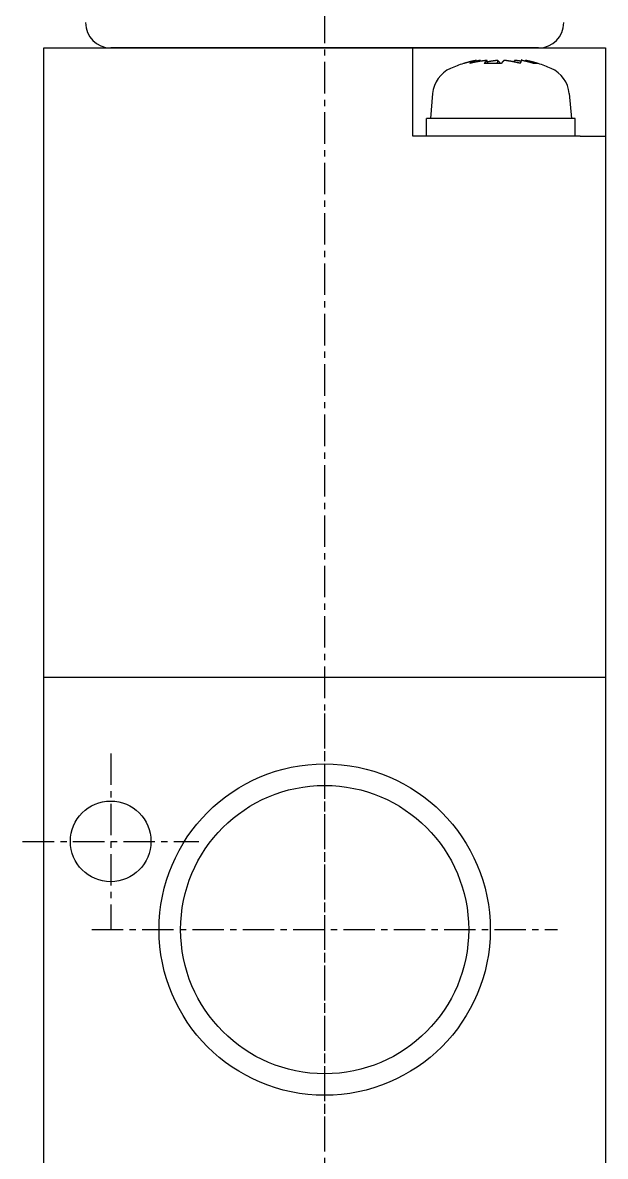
# Model space of a CAD drawing. Extents: x -37 to 246, y -173 to 93.
# Drawn here: x 214.38 to 237.53, y -98.6 to -53.6 of the extents above; entities that cross this region are included whole.
import ezdxf

# ---------------------------------------------------------------- set-up
doc = ezdxf.new("R2010")
doc.units = 0
doc.linetypes.add('CENTER', pattern=[2, 1.25, -0.25, 0.25, -0.25])
doc.layers.get('0').update_dxf_attribs({"linetype": 'CONTINUOUS'})
doc.layers.add('CENTER', color=1, linetype='CENTER')

msp = doc.modelspace()

# ---------------------------------------------------------------- linework, layer by layer
at = {"color": 7, "linetype": 'CONTINUOUS'}
for p, q in [((215.231, -123.595), (215.231, -54.595)), ((215.231, -54.595), (237.531, -54.595)), ((217.881, -54.595), (234.881, -54.595)), ((234.881, -54.595), (217.881, -54.595)), ((218.331, -54.595), (220.381, -54.595)), ((218.331, -54.595), (220.381, -54.595)), ((232.381, -54.595), (220.381, -54.595)), ((232.381, -54.595), (220.381, -54.595)), ((229.881, -58.095), (229.881, -54.595)), ((232.381, -54.595), (234.431, -54.595)), ((232.381, -54.595), (234.431, -54.595)), ((237.531, -54.595), (237.531, -123.595)), ((232.407, -55.093), (232.429, -55.151)), ((232.578, -55.126), (232.565, -55.093)), ((232.844, -55.214), (232.833, -55.093)), ((233.248, -55.093), (233.237, -55.213)), ((233.922, -55.158), (233.928, -55.093)), ((234.354, -55.093), (234.342, -55.123)), ((230.667, -56.407), (230.581, -57.395)), ((236.094, -56.407), (236.181, -57.395)), ((230.431, -58.095), (230.431, -57.395)), ((236.331, -57.395), (230.431, -57.395)), ((236.331, -58.095), (236.331, -57.395)), ((236.531, -58.095), (229.881, -58.095)), ((236.531, -58.095), (237.531, -58.095)), ((237.531, -79.595), (215.231, -79.595))]:
    msp.add_line(p, q, dxfattribs=at)
for points in [[(232.407, -55.093, 0), (232.403, -55.094, 0), (232.399, -55.094, 0), (232.395, -55.095, 0), (232.391, -55.096, 0), (232.387, -55.097, 0), (232.383, -55.098, 0), (232.379, -55.098, 0), (232.375, -55.099, 0), (232.371, -55.1, 0), (232.367, -55.101, 0), (232.363, -55.102, 0), (232.359, -55.102, 0), (232.355, -55.103, 0), (232.351, -55.104, 0), (232.347, -55.105, 0), (232.343, -55.106, 0), (232.339, -55.107, 0), (232.335, -55.107, 0), (232.331, -55.108, 0), (232.327, -55.109, 0), (232.323, -55.11, 0), (232.319, -55.111, 0), (232.315, -55.112, 0), (232.311, -55.112, 0), (232.307, -55.113, 0), (232.303, -55.114, 0), (232.299, -55.115, 0), (232.295, -55.116, 0), (232.291, -55.117, 0), (232.287, -55.118, 0), (232.283, -55.119, 0), (232.279, -55.12, 0), (232.275, -55.12, 0), (232.271, -55.121, 0), (232.267, -55.122, 0), (232.263, -55.123, 0), (232.259, -55.124, 0), (232.255, -55.125, 0), (232.251, -55.126, 0), (232.247, -55.127, 0), (232.243, -55.128, 0), (232.239, -55.129, 0), (232.235, -55.129, 0), (232.231, -55.13, 0), (232.227, -55.131, 0), (232.223, -55.132, 0), (232.219, -55.133, 0), (232.215, -55.134, 0), (232.211, -55.135, 0), (232.207, -55.136, 0), (232.203, -55.137, 0), (232.199, -55.138, 0), (232.195, -55.139, 0), (232.191, -55.14, 0), (232.187, -55.141, 0), (232.183, -55.142, 0), (232.179, -55.143, 0), (232.175, -55.144, 0), (232.171, -55.145, 0), (232.167, -55.146, 0), (232.163, -55.147, 0), (232.159, -55.148, 0), (232.155, -55.149, 0), (232.151, -55.15, 0), (232.147, -55.151, 0), (232.143, -55.152, 0), (232.139, -55.153, 0), (232.135, -55.154, 0), (232.131, -55.155, 0), (232.127, -55.156, 0), (232.123, -55.157, 0), (232.119, -55.158, 0), (232.115, -55.159, 0), (232.111, -55.16, 0), (232.107, -55.161, 0), (232.103, -55.162, 0), (232.099, -55.163, 0), (232.095, -55.164, 0), (232.091, -55.165, 0), (232.087, -55.166, 0), (232.083, -55.167, 0), (232.079, -55.168, 0), (232.075, -55.169, 0), (232.071, -55.17, 0), (232.067, -55.171, 0), (232.063, -55.172, 0), (232.059, -55.173, 0), (232.055, -55.175, 0), (232.051, -55.176, 0), (232.047, -55.177, 0), (232.043, -55.178, 0), (232.039, -55.179, 0), (232.035, -55.18, 0), (232.031, -55.181, 0), (232.027, -55.182, 0), (232.023, -55.183, 0), (232.02, -55.184, 0), (232.016, -55.186, 0), (232.012, -55.187, 0), (232.008, -55.188, 0), (232.004, -55.189, 0), (232, -55.19, 0), (231.996, -55.191, 0), (231.992, -55.192, 0), (231.988, -55.194, 0), (231.984, -55.195, 0), (231.98, -55.196, 0), (231.976, -55.197, 0), (231.972, -55.198, 0), (231.968, -55.199, 0), (231.964, -55.2, 0), (231.96, -55.202, 0), (231.956, -55.203, 0), (231.952, -55.204, 0), (231.948, -55.205, 0), (231.944, -55.206, 0), (231.941, -55.207, 0), (231.937, -55.209, 0), (231.933, -55.21, 0), (231.929, -55.211, 0), (231.925, -55.212, 0), (231.921, -55.213, 0), (231.917, -55.215, 0), (231.913, -55.216, 0), (231.909, -55.217, 0), (231.905, -55.218, 0), (231.901, -55.219, 0), (231.897, -55.221, 0)], [(231.902, -55.219, 0), (231.902, -55.219, 0), (231.902, -55.219, 0), (231.902, -55.219, 0), (231.902, -55.219, 0), (231.902, -55.219, 0), (231.902, -55.219, 0), (231.902, -55.219, 0), (231.902, -55.219, 0), (231.902, -55.219, 0), (231.902, -55.219, 0), (231.902, -55.219, 0), (231.902, -55.219, 0), (231.902, -55.219, 0), (231.902, -55.219, 0), (231.902, -55.219, 0), (231.901, -55.219, 0), (231.901, -55.219, 0), (231.901, -55.219, 0), (231.901, -55.219, 0), (231.901, -55.219, 0), (231.901, -55.219, 0), (231.901, -55.219, 0), (231.901, -55.219, 0), (231.901, -55.219, 0), (231.901, -55.219, 0), (231.901, -55.219, 0), (231.901, -55.219, 0), (231.901, -55.219, 0), (231.901, -55.219, 0), (231.901, -55.219, 0), (231.901, -55.219, 0), (231.901, -55.219, 0), (231.901, -55.219, 0), (231.901, -55.219, 0), (231.901, -55.219, 0), (231.901, -55.219, 0), (231.901, -55.219, 0), (231.901, -55.219, 0), (231.9, -55.22, 0), (231.9, -55.22, 0), (231.9, -55.22, 0), (231.9, -55.22, 0), (231.9, -55.22, 0), (231.9, -55.22, 0), (231.9, -55.22, 0), (231.9, -55.22, 0), (231.9, -55.22, 0), (231.9, -55.22, 0), (231.9, -55.22, 0), (231.9, -55.22, 0), (231.9, -55.22, 0), (231.9, -55.22, 0), (231.9, -55.22, 0), (231.9, -55.22, 0), (231.9, -55.22, 0), (231.9, -55.22, 0), (231.9, -55.22, 0), (231.9, -55.22, 0), (231.9, -55.22, 0), (231.9, -55.22, 0), (231.9, -55.22, 0), (231.899, -55.22, 0), (231.899, -55.22, 0), (231.899, -55.22, 0), (231.899, -55.22, 0), (231.899, -55.22, 0), (231.899, -55.22, 0), (231.899, -55.22, 0), (231.899, -55.22, 0), (231.899, -55.22, 0), (231.899, -55.22, 0), (231.899, -55.22, 0), (231.899, -55.22, 0), (231.899, -55.22, 0), (231.899, -55.22, 0), (231.899, -55.22, 0), (231.899, -55.22, 0), (231.899, -55.22, 0), (231.899, -55.22, 0), (231.899, -55.22, 0), (231.899, -55.22, 0), (231.899, -55.22, 0), (231.899, -55.22, 0), (231.898, -55.22, 0), (231.898, -55.22, 0), (231.898, -55.22, 0), (231.898, -55.22, 0), (231.898, -55.22, 0), (231.898, -55.22, 0), (231.898, -55.22, 0), (231.898, -55.22, 0), (231.898, -55.22, 0), (231.898, -55.22, 0), (231.898, -55.22, 0), (231.898, -55.22, 0), (231.898, -55.22, 0), (231.898, -55.22, 0), (231.898, -55.22, 0), (231.898, -55.22, 0), (231.898, -55.22, 0), (231.898, -55.22, 0), (231.898, -55.22, 0), (231.898, -55.22, 0), (231.898, -55.22, 0), (231.898, -55.221, 0), (231.898, -55.221, 0), (231.897, -55.221, 0), (231.897, -55.221, 0), (231.897, -55.221, 0), (231.897, -55.221, 0), (231.897, -55.221, 0), (231.897, -55.221, 0), (231.897, -55.221, 0), (231.897, -55.221, 0), (231.897, -55.221, 0), (231.897, -55.221, 0), (231.897, -55.221, 0), (231.897, -55.221, 0), (231.897, -55.221, 0), (231.897, -55.221, 0), (231.897, -55.221, 0), (231.897, -55.221, 0), (231.897, -55.221, 0), (231.897, -55.221, 0), (231.897, -55.221, 0), (231.897, -55.221, 0), (231.897, -55.221, 0), (231.897, -55.221, 0)], [(232.407, -55.093, 0), (232.405, -55.093, 0), (232.403, -55.094, 0), (232.401, -55.095, 0), (232.399, -55.095, 0), (232.397, -55.096, 0), (232.394, -55.096, 0), (232.392, -55.097, 0), (232.39, -55.097, 0), (232.388, -55.098, 0), (232.386, -55.099, 0), (232.384, -55.099, 0), (232.382, -55.1, 0), (232.38, -55.101, 0), (232.377, -55.101, 0), (232.375, -55.102, 0), (232.373, -55.103, 0), (232.371, -55.103, 0), (232.369, -55.104, 0), (232.367, -55.105, 0), (232.365, -55.105, 0), (232.363, -55.106, 0), (232.36, -55.107, 0), (232.358, -55.107, 0), (232.356, -55.108, 0), (232.354, -55.109, 0), (232.352, -55.109, 0), (232.35, -55.11, 0), (232.348, -55.111, 0), (232.346, -55.111, 0), (232.344, -55.112, 0), (232.342, -55.113, 0), (232.339, -55.114, 0), (232.337, -55.114, 0), (232.335, -55.115, 0), (232.333, -55.116, 0), (232.331, -55.117, 0), (232.329, -55.117, 0), (232.327, -55.118, 0), (232.325, -55.119, 0), (232.323, -55.12, 0), (232.321, -55.121, 0), (232.319, -55.121, 0), (232.317, -55.122, 0), (232.315, -55.123, 0), (232.313, -55.124, 0), (232.311, -55.125, 0), (232.308, -55.126, 0), (232.306, -55.126, 0), (232.304, -55.127, 0), (232.302, -55.128, 0), (232.3, -55.129, 0), (232.298, -55.13, 0), (232.296, -55.13, 0), (232.294, -55.131, 0), (232.292, -55.132, 0), (232.29, -55.133, 0), (232.288, -55.134, 0), (232.286, -55.135, 0), (232.284, -55.136, 0), (232.282, -55.137, 0), (232.28, -55.138, 0), (232.278, -55.138, 0), (232.276, -55.139, 0), (232.274, -55.14, 0), (232.272, -55.141, 0), (232.27, -55.142, 0), (232.268, -55.143, 0), (232.266, -55.144, 0), (232.264, -55.145, 0), (232.262, -55.146, 0), (232.26, -55.147, 0), (232.258, -55.148, 0), (232.256, -55.149, 0), (232.254, -55.15, 0), (232.252, -55.151, 0), (232.25, -55.152, 0), (232.248, -55.153, 0), (232.246, -55.154, 0), (232.244, -55.155, 0), (232.242, -55.156, 0), (232.24, -55.157, 0), (232.238, -55.158, 0), (232.236, -55.159, 0), (232.234, -55.16, 0), (232.232, -55.161, 0), (232.23, -55.162, 0), (232.228, -55.163, 0), (232.226, -55.164, 0), (232.224, -55.165, 0), (232.223, -55.166, 0), (232.221, -55.167, 0), (232.219, -55.168, 0), (232.217, -55.169, 0), (232.215, -55.17, 0), (232.213, -55.171, 0), (232.211, -55.172, 0), (232.209, -55.174, 0), (232.207, -55.175, 0), (232.205, -55.176, 0), (232.203, -55.177, 0), (232.201, -55.178, 0), (232.199, -55.179, 0), (232.197, -55.18, 0), (232.195, -55.181, 0), (232.194, -55.182, 0), (232.192, -55.184, 0), (232.19, -55.185, 0), (232.188, -55.186, 0), (232.186, -55.187, 0), (232.184, -55.188, 0), (232.182, -55.19, 0), (232.18, -55.191, 0), (232.178, -55.192, 0), (232.176, -55.193, 0), (232.175, -55.194, 0), (232.173, -55.196, 0), (232.171, -55.197, 0), (232.169, -55.198, 0), (232.167, -55.199, 0), (232.165, -55.2, 0), (232.163, -55.202, 0), (232.161, -55.203, 0), (232.16, -55.204, 0), (232.158, -55.205, 0), (232.156, -55.206, 0), (232.154, -55.208, 0), (232.152, -55.209, 0), (232.15, -55.21, 0)], [(232.833, -55.093, 0), (232.828, -55.093, 0), (232.823, -55.094, 0), (232.817, -55.095, 0), (232.812, -55.095, 0), (232.806, -55.096, 0), (232.801, -55.096, 0), (232.796, -55.097, 0), (232.79, -55.097, 0), (232.785, -55.098, 0), (232.779, -55.099, 0), (232.774, -55.099, 0), (232.769, -55.1, 0), (232.763, -55.101, 0), (232.758, -55.101, 0), (232.752, -55.102, 0), (232.747, -55.103, 0), (232.742, -55.103, 0), (232.736, -55.104, 0), (232.731, -55.105, 0), (232.725, -55.105, 0), (232.72, -55.106, 0), (232.715, -55.107, 0), (232.709, -55.107, 0), (232.704, -55.108, 0), (232.699, -55.109, 0), (232.693, -55.109, 0), (232.688, -55.11, 0), (232.682, -55.111, 0), (232.677, -55.111, 0), (232.672, -55.112, 0), (232.666, -55.113, 0), (232.661, -55.114, 0), (232.656, -55.114, 0), (232.65, -55.115, 0), (232.645, -55.116, 0), (232.639, -55.117, 0), (232.634, -55.117, 0), (232.629, -55.118, 0), (232.623, -55.119, 0), (232.618, -55.12, 0), (232.613, -55.121, 0), (232.607, -55.121, 0), (232.602, -55.122, 0), (232.597, -55.123, 0), (232.591, -55.124, 0), (232.586, -55.125, 0), (232.58, -55.126, 0), (232.575, -55.126, 0), (232.57, -55.127, 0), (232.564, -55.128, 0), (232.559, -55.129, 0), (232.554, -55.13, 0), (232.548, -55.13, 0), (232.543, -55.131, 0), (232.538, -55.132, 0), (232.532, -55.133, 0), (232.527, -55.134, 0), (232.522, -55.135, 0), (232.516, -55.136, 0), (232.511, -55.137, 0), (232.506, -55.138, 0), (232.5, -55.138, 0), (232.495, -55.139, 0), (232.49, -55.14, 0), (232.484, -55.141, 0), (232.479, -55.142, 0), (232.474, -55.143, 0), (232.468, -55.144, 0), (232.463, -55.145, 0), (232.458, -55.146, 0), (232.452, -55.147, 0), (232.447, -55.148, 0), (232.442, -55.149, 0), (232.436, -55.15, 0), (232.431, -55.151, 0), (232.426, -55.152, 0), (232.42, -55.153, 0), (232.415, -55.154, 0), (232.41, -55.155, 0), (232.404, -55.156, 0), (232.399, -55.157, 0), (232.394, -55.158, 0), (232.388, -55.159, 0), (232.383, -55.16, 0), (232.378, -55.161, 0), (232.372, -55.162, 0), (232.367, -55.163, 0), (232.362, -55.164, 0), (232.356, -55.165, 0), (232.351, -55.166, 0), (232.346, -55.167, 0), (232.34, -55.168, 0), (232.335, -55.169, 0), (232.33, -55.17, 0), (232.325, -55.171, 0), (232.319, -55.172, 0), (232.314, -55.174, 0), (232.309, -55.175, 0), (232.303, -55.176, 0), (232.298, -55.177, 0), (232.293, -55.178, 0), (232.287, -55.179, 0), (232.282, -55.18, 0), (232.277, -55.181, 0), (232.272, -55.182, 0), (232.266, -55.184, 0), (232.261, -55.185, 0), (232.256, -55.186, 0), (232.25, -55.187, 0), (232.245, -55.188, 0), (232.24, -55.19, 0), (232.235, -55.191, 0), (232.229, -55.192, 0), (232.224, -55.193, 0), (232.219, -55.194, 0), (232.213, -55.196, 0), (232.208, -55.197, 0), (232.203, -55.198, 0), (232.198, -55.199, 0), (232.192, -55.2, 0), (232.187, -55.202, 0), (232.182, -55.203, 0), (232.177, -55.204, 0), (232.171, -55.205, 0), (232.166, -55.206, 0), (232.161, -55.208, 0), (232.156, -55.209, 0), (232.15, -55.21, 0)], [(232.565, -55.093, 0), (232.564, -55.093, 0), (232.563, -55.093, 0), (232.562, -55.093, 0), (232.56, -55.094, 0), (232.559, -55.094, 0), (232.558, -55.094, 0), (232.557, -55.094, 0), (232.556, -55.095, 0), (232.555, -55.095, 0), (232.554, -55.095, 0), (232.552, -55.095, 0), (232.551, -55.096, 0), (232.55, -55.096, 0), (232.549, -55.096, 0), (232.548, -55.096, 0), (232.547, -55.096, 0), (232.546, -55.097, 0), (232.544, -55.097, 0), (232.543, -55.097, 0), (232.542, -55.097, 0), (232.541, -55.098, 0), (232.54, -55.098, 0), (232.539, -55.098, 0), (232.538, -55.098, 0), (232.536, -55.099, 0), (232.535, -55.099, 0), (232.534, -55.099, 0), (232.533, -55.099, 0), (232.532, -55.099, 0), (232.531, -55.1, 0), (232.53, -55.1, 0), (232.528, -55.1, 0), (232.527, -55.1, 0), (232.526, -55.1, 0), (232.525, -55.101, 0), (232.524, -55.101, 0), (232.523, -55.101, 0), (232.522, -55.101, 0), (232.52, -55.102, 0), (232.519, -55.102, 0), (232.518, -55.102, 0), (232.517, -55.102, 0), (232.516, -55.103, 0), (232.515, -55.103, 0), (232.514, -55.103, 0), (232.512, -55.103, 0), (232.511, -55.103, 0), (232.51, -55.104, 0), (232.509, -55.104, 0), (232.508, -55.104, 0), (232.507, -55.105, 0), (232.506, -55.105, 0), (232.504, -55.105, 0), (232.503, -55.105, 0), (232.502, -55.105, 0), (232.501, -55.106, 0), (232.5, -55.106, 0), (232.499, -55.106, 0), (232.498, -55.106, 0), (232.496, -55.107, 0), (232.495, -55.107, 0), (232.494, -55.107, 0), (232.493, -55.107, 0), (232.492, -55.108, 0), (232.491, -55.108, 0), (232.49, -55.108, 0), (232.488, -55.108, 0), (232.487, -55.108, 0), (232.486, -55.109, 0), (232.485, -55.109, 0), (232.484, -55.109, 0), (232.483, -55.109, 0), (232.482, -55.11, 0), (232.48, -55.11, 0), (232.479, -55.11, 0), (232.478, -55.11, 0), (232.477, -55.111, 0), (232.476, -55.111, 0), (232.475, -55.111, 0), (232.474, -55.111, 0), (232.472, -55.112, 0), (232.471, -55.112, 0), (232.47, -55.112, 0), (232.469, -55.112, 0), (232.468, -55.113, 0), (232.467, -55.113, 0), (232.466, -55.113, 0), (232.464, -55.113, 0), (232.463, -55.114, 0), (232.462, -55.114, 0), (232.461, -55.114, 0), (232.46, -55.114, 0), (232.459, -55.115, 0), (232.458, -55.115, 0), (232.456, -55.115, 0), (232.455, -55.115, 0), (232.454, -55.115, 0), (232.453, -55.116, 0), (232.452, -55.116, 0), (232.451, -55.116, 0), (232.45, -55.117, 0), (232.449, -55.117, 0), (232.447, -55.117, 0), (232.446, -55.117, 0), (232.445, -55.117, 0), (232.444, -55.118, 0), (232.443, -55.118, 0), (232.442, -55.118, 0), (232.441, -55.118, 0), (232.439, -55.119, 0), (232.438, -55.119, 0), (232.437, -55.119, 0), (232.436, -55.12, 0), (232.435, -55.12, 0), (232.434, -55.12, 0), (232.433, -55.12, 0), (232.431, -55.12, 0), (232.43, -55.121, 0), (232.429, -55.121, 0), (232.428, -55.121, 0), (232.427, -55.122, 0), (232.426, -55.122, 0), (232.425, -55.122, 0), (232.423, -55.122, 0), (232.422, -55.123, 0), (232.421, -55.123, 0), (232.42, -55.123, 0), (232.419, -55.123, 0)], [(232.833, -55.093, 0), (232.832, -55.094, 0), (232.831, -55.094, 0), (232.83, -55.095, 0), (232.83, -55.096, 0), (232.829, -55.097, 0), (232.828, -55.098, 0), (232.827, -55.098, 0), (232.826, -55.099, 0), (232.825, -55.1, 0), (232.824, -55.101, 0), (232.823, -55.102, 0), (232.822, -55.102, 0), (232.821, -55.103, 0), (232.82, -55.104, 0), (232.819, -55.105, 0), (232.818, -55.106, 0), (232.817, -55.107, 0), (232.816, -55.107, 0), (232.816, -55.108, 0), (232.815, -55.109, 0), (232.814, -55.11, 0), (232.813, -55.111, 0), (232.812, -55.112, 0), (232.811, -55.112, 0), (232.81, -55.113, 0), (232.809, -55.114, 0), (232.808, -55.115, 0), (232.807, -55.116, 0), (232.806, -55.117, 0), (232.805, -55.118, 0), (232.804, -55.119, 0), (232.803, -55.12, 0), (232.802, -55.12, 0), (232.802, -55.121, 0), (232.801, -55.122, 0), (232.8, -55.123, 0), (232.799, -55.124, 0), (232.798, -55.125, 0), (232.797, -55.126, 0), (232.796, -55.127, 0), (232.795, -55.128, 0), (232.794, -55.129, 0), (232.793, -55.13, 0), (232.792, -55.13, 0), (232.791, -55.131, 0), (232.79, -55.132, 0), (232.789, -55.133, 0), (232.789, -55.134, 0), (232.788, -55.135, 0), (232.787, -55.136, 0), (232.786, -55.137, 0), (232.785, -55.138, 0), (232.784, -55.139, 0), (232.783, -55.14, 0), (232.782, -55.141, 0), (232.781, -55.142, 0), (232.78, -55.143, 0), (232.779, -55.144, 0), (232.778, -55.145, 0), (232.777, -55.146, 0), (232.776, -55.147, 0), (232.776, -55.148, 0), (232.775, -55.149, 0), (232.774, -55.15, 0), (232.773, -55.151, 0), (232.772, -55.152, 0), (232.771, -55.153, 0), (232.77, -55.154, 0), (232.769, -55.155, 0), (232.768, -55.156, 0), (232.767, -55.157, 0), (232.766, -55.158, 0), (232.765, -55.159, 0), (232.764, -55.16, 0), (232.764, -55.161, 0), (232.763, -55.162, 0), (232.762, -55.163, 0), (232.761, -55.164, 0), (232.76, -55.165, 0), (232.759, -55.166, 0), (232.758, -55.167, 0), (232.757, -55.168, 0), (232.756, -55.169, 0), (232.755, -55.17, 0), (232.754, -55.172, 0), (232.753, -55.173, 0), (232.752, -55.174, 0), (232.752, -55.175, 0), (232.751, -55.176, 0), (232.75, -55.177, 0), (232.749, -55.178, 0), (232.748, -55.179, 0), (232.747, -55.18, 0), (232.746, -55.181, 0), (232.745, -55.182, 0), (232.744, -55.184, 0), (232.743, -55.185, 0), (232.742, -55.186, 0), (232.741, -55.187, 0), (232.741, -55.188, 0), (232.74, -55.189, 0), (232.739, -55.19, 0), (232.738, -55.191, 0), (232.737, -55.193, 0), (232.736, -55.194, 0), (232.735, -55.195, 0), (232.734, -55.196, 0), (232.733, -55.197, 0), (232.732, -55.198, 0), (232.731, -55.199, 0), (232.73, -55.2, 0), (232.729, -55.202, 0), (232.729, -55.203, 0), (232.728, -55.204, 0), (232.727, -55.205, 0), (232.726, -55.206, 0), (232.725, -55.208, 0), (232.724, -55.209, 0), (232.723, -55.21, 0), (232.722, -55.211, 0), (232.721, -55.212, 0), (232.72, -55.214, 0), (232.719, -55.215, 0), (232.719, -55.216, 0), (232.718, -55.217, 0), (232.717, -55.218, 0), (232.716, -55.22, 0), (232.715, -55.221, 0)], [(233.395, -55.221, 0), (233.389, -55.221, 0), (233.384, -55.22, 0), (233.379, -55.22, 0), (233.373, -55.219, 0), (233.368, -55.219, 0), (233.363, -55.219, 0), (233.357, -55.219, 0), (233.352, -55.218, 0), (233.347, -55.218, 0), (233.341, -55.218, 0), (233.336, -55.218, 0), (233.331, -55.217, 0), (233.325, -55.217, 0), (233.32, -55.217, 0), (233.315, -55.216, 0), (233.309, -55.216, 0), (233.304, -55.216, 0), (233.299, -55.216, 0), (233.293, -55.215, 0), (233.288, -55.215, 0), (233.282, -55.215, 0), (233.277, -55.215, 0), (233.272, -55.215, 0), (233.266, -55.214, 0), (233.261, -55.214, 0), (233.256, -55.214, 0), (233.25, -55.214, 0), (233.245, -55.214, 0), (233.24, -55.213, 0), (233.234, -55.213, 0), (233.229, -55.213, 0), (233.224, -55.213, 0), (233.218, -55.213, 0), (233.213, -55.213, 0), (233.208, -55.212, 0), (233.202, -55.212, 0), (233.197, -55.212, 0), (233.192, -55.212, 0), (233.186, -55.212, 0), (233.181, -55.212, 0), (233.176, -55.212, 0), (233.17, -55.212, 0), (233.165, -55.211, 0), (233.16, -55.211, 0), (233.154, -55.211, 0), (233.149, -55.211, 0), (233.144, -55.211, 0), (233.138, -55.211, 0), (233.133, -55.211, 0), (233.128, -55.211, 0), (233.122, -55.211, 0), (233.117, -55.211, 0), (233.112, -55.211, 0), (233.106, -55.211, 0), (233.101, -55.211, 0), (233.096, -55.211, 0), (233.09, -55.21, 0), (233.085, -55.21, 0), (233.08, -55.21, 0), (233.074, -55.21, 0), (233.069, -55.21, 0), (233.064, -55.21, 0), (233.058, -55.21, 0), (233.053, -55.21, 0), (233.048, -55.21, 0), (233.043, -55.21, 0), (233.037, -55.21, 0), (233.032, -55.21, 0), (233.027, -55.21, 0), (233.021, -55.21, 0), (233.016, -55.21, 0), (233.011, -55.211, 0), (233.005, -55.211, 0), (233, -55.211, 0), (232.995, -55.211, 0), (232.989, -55.211, 0), (232.984, -55.211, 0), (232.979, -55.211, 0), (232.974, -55.211, 0), (232.968, -55.211, 0), (232.963, -55.211, 0), (232.958, -55.211, 0), (232.952, -55.211, 0), (232.947, -55.211, 0), (232.942, -55.211, 0), (232.936, -55.212, 0), (232.931, -55.212, 0), (232.926, -55.212, 0), (232.921, -55.212, 0), (232.915, -55.212, 0), (232.91, -55.212, 0), (232.905, -55.212, 0), (232.899, -55.212, 0), (232.894, -55.213, 0), (232.889, -55.213, 0), (232.883, -55.213, 0), (232.878, -55.213, 0), (232.873, -55.213, 0), (232.868, -55.213, 0), (232.862, -55.214, 0), (232.857, -55.214, 0), (232.852, -55.214, 0), (232.847, -55.214, 0), (232.841, -55.214, 0), (232.836, -55.215, 0), (232.831, -55.215, 0), (232.825, -55.215, 0), (232.82, -55.215, 0), (232.815, -55.215, 0), (232.81, -55.216, 0), (232.804, -55.216, 0), (232.799, -55.216, 0), (232.794, -55.216, 0), (232.788, -55.217, 0), (232.783, -55.217, 0), (232.778, -55.217, 0), (232.773, -55.218, 0), (232.767, -55.218, 0), (232.762, -55.218, 0), (232.757, -55.218, 0), (232.752, -55.219, 0), (232.746, -55.219, 0), (232.741, -55.219, 0), (232.736, -55.219, 0), (232.731, -55.22, 0), (232.725, -55.22, 0), (232.72, -55.221, 0), (232.715, -55.221, 0)], [(233.248, -55.093, 0), (233.245, -55.093, 0), (233.242, -55.094, 0), (233.239, -55.094, 0), (233.235, -55.094, 0), (233.232, -55.095, 0), (233.229, -55.095, 0), (233.226, -55.096, 0), (233.223, -55.096, 0), (233.219, -55.096, 0), (233.216, -55.097, 0), (233.213, -55.097, 0), (233.21, -55.097, 0), (233.207, -55.098, 0), (233.203, -55.098, 0), (233.2, -55.099, 0), (233.197, -55.099, 0), (233.194, -55.099, 0), (233.191, -55.1, 0), (233.187, -55.1, 0), (233.184, -55.101, 0), (233.181, -55.101, 0), (233.178, -55.101, 0), (233.175, -55.102, 0), (233.171, -55.102, 0), (233.168, -55.103, 0), (233.165, -55.103, 0), (233.162, -55.103, 0), (233.159, -55.104, 0), (233.155, -55.104, 0), (233.152, -55.105, 0), (233.149, -55.105, 0), (233.146, -55.106, 0), (233.143, -55.106, 0), (233.14, -55.106, 0), (233.136, -55.107, 0), (233.133, -55.107, 0), (233.13, -55.108, 0), (233.127, -55.108, 0), (233.124, -55.109, 0), (233.12, -55.109, 0), (233.117, -55.11, 0), (233.114, -55.11, 0), (233.111, -55.111, 0), (233.108, -55.111, 0), (233.104, -55.111, 0), (233.101, -55.112, 0), (233.098, -55.112, 0), (233.095, -55.113, 0), (233.092, -55.113, 0), (233.088, -55.114, 0), (233.085, -55.114, 0), (233.082, -55.115, 0), (233.079, -55.115, 0), (233.076, -55.116, 0), (233.072, -55.116, 0), (233.069, -55.117, 0), (233.066, -55.117, 0), (233.063, -55.118, 0), (233.06, -55.118, 0), (233.056, -55.119, 0), (233.053, -55.119, 0), (233.05, -55.12, 0), (233.047, -55.12, 0), (233.044, -55.121, 0), (233.04, -55.121, 0), (233.037, -55.122, 0), (233.034, -55.122, 0), (233.031, -55.123, 0), (233.028, -55.123, 0), (233.024, -55.124, 0), (233.021, -55.124, 0), (233.018, -55.125, 0), (233.015, -55.126, 0), (233.012, -55.126, 0), (233.008, -55.127, 0), (233.005, -55.127, 0), (233.002, -55.128, 0), (232.999, -55.128, 0), (232.996, -55.129, 0), (232.992, -55.129, 0), (232.989, -55.13, 0), (232.986, -55.13, 0), (232.983, -55.131, 0), (232.98, -55.132, 0), (232.976, -55.132, 0), (232.973, -55.133, 0), (232.97, -55.133, 0), (232.967, -55.134, 0), (232.964, -55.134, 0), (232.961, -55.135, 0), (232.957, -55.135, 0), (232.954, -55.136, 0), (232.951, -55.137, 0), (232.948, -55.137, 0), (232.945, -55.138, 0), (232.941, -55.138, 0), (232.938, -55.139, 0), (232.935, -55.139, 0), (232.932, -55.14, 0), (232.929, -55.141, 0), (232.925, -55.141, 0), (232.922, -55.142, 0), (232.919, -55.142, 0), (232.916, -55.143, 0), (232.913, -55.144, 0), (232.909, -55.144, 0), (232.906, -55.145, 0), (232.903, -55.145, 0), (232.9, -55.146, 0), (232.897, -55.147, 0), (232.893, -55.147, 0), (232.89, -55.148, 0), (232.887, -55.149, 0), (232.884, -55.149, 0), (232.881, -55.15, 0), (232.877, -55.15, 0), (232.874, -55.151, 0), (232.871, -55.152, 0), (232.868, -55.152, 0), (232.865, -55.153, 0), (232.861, -55.154, 0), (232.858, -55.154, 0), (232.855, -55.155, 0), (232.852, -55.156, 0), (232.849, -55.156, 0), (232.845, -55.157, 0), (232.842, -55.157, 0), (232.839, -55.158, 0)], [(233.365, -55.219, 0), (233.364, -55.218, 0), (233.363, -55.217, 0), (233.363, -55.215, 0), (233.362, -55.214, 0), (233.361, -55.213, 0), (233.36, -55.212, 0), (233.359, -55.211, 0), (233.358, -55.209, 0), (233.357, -55.208, 0), (233.356, -55.207, 0), (233.355, -55.206, 0), (233.354, -55.205, 0), (233.353, -55.204, 0), (233.353, -55.203, 0), (233.352, -55.201, 0), (233.351, -55.2, 0), (233.35, -55.199, 0), (233.349, -55.198, 0), (233.348, -55.197, 0), (233.347, -55.196, 0), (233.346, -55.195, 0), (233.345, -55.193, 0), (233.344, -55.192, 0), (233.343, -55.191, 0), (233.343, -55.19, 0), (233.342, -55.189, 0), (233.341, -55.188, 0), (233.34, -55.187, 0), (233.339, -55.186, 0), (233.338, -55.184, 0), (233.337, -55.183, 0), (233.336, -55.182, 0), (233.335, -55.181, 0), (233.334, -55.18, 0), (233.333, -55.179, 0), (233.333, -55.178, 0), (233.332, -55.177, 0), (233.331, -55.176, 0), (233.33, -55.175, 0), (233.329, -55.174, 0), (233.328, -55.173, 0), (233.327, -55.172, 0), (233.326, -55.17, 0), (233.325, -55.169, 0), (233.324, -55.168, 0), (233.323, -55.167, 0), (233.323, -55.166, 0), (233.322, -55.165, 0), (233.321, -55.164, 0), (233.32, -55.163, 0), (233.319, -55.162, 0), (233.318, -55.161, 0), (233.317, -55.16, 0), (233.316, -55.159, 0), (233.315, -55.158, 0), (233.314, -55.157, 0), (233.313, -55.156, 0), (233.313, -55.155, 0), (233.312, -55.154, 0), (233.311, -55.153, 0), (233.31, -55.152, 0), (233.309, -55.151, 0), (233.308, -55.15, 0), (233.307, -55.149, 0), (233.306, -55.148, 0), (233.305, -55.147, 0), (233.304, -55.146, 0), (233.303, -55.145, 0), (233.302, -55.144, 0), (233.302, -55.143, 0), (233.301, -55.142, 0), (233.3, -55.141, 0), (233.299, -55.14, 0), (233.298, -55.139, 0), (233.297, -55.138, 0), (233.296, -55.137, 0), (233.295, -55.136, 0), (233.294, -55.136, 0), (233.293, -55.135, 0), (233.292, -55.134, 0), (233.291, -55.133, 0), (233.291, -55.132, 0), (233.29, -55.131, 0), (233.289, -55.13, 0), (233.288, -55.129, 0), (233.287, -55.128, 0), (233.286, -55.127, 0), (233.285, -55.126, 0), (233.284, -55.125, 0), (233.283, -55.124, 0), (233.282, -55.124, 0), (233.281, -55.123, 0), (233.28, -55.122, 0), (233.279, -55.121, 0), (233.279, -55.12, 0), (233.278, -55.119, 0), (233.277, -55.118, 0), (233.276, -55.117, 0), (233.275, -55.117, 0), (233.274, -55.116, 0), (233.273, -55.115, 0), (233.272, -55.114, 0), (233.271, -55.113, 0), (233.27, -55.112, 0), (233.269, -55.111, 0), (233.268, -55.111, 0), (233.268, -55.11, 0), (233.267, -55.109, 0), (233.266, -55.108, 0), (233.265, -55.107, 0), (233.264, -55.106, 0), (233.263, -55.106, 0), (233.262, -55.105, 0), (233.261, -55.104, 0), (233.26, -55.103, 0), (233.259, -55.102, 0), (233.258, -55.102, 0), (233.257, -55.101, 0), (233.256, -55.1, 0), (233.255, -55.099, 0), (233.255, -55.098, 0), (233.254, -55.097, 0), (233.253, -55.097, 0), (233.252, -55.096, 0), (233.251, -55.095, 0), (233.25, -55.094, 0), (233.249, -55.094, 0), (233.248, -55.093, 0)], [(233.396, -55.219, 0), (233.396, -55.219, 0), (233.396, -55.219, 0), (233.396, -55.219, 0), (233.396, -55.219, 0), (233.396, -55.219, 0), (233.395, -55.219, 0), (233.395, -55.219, 0), (233.395, -55.219, 0), (233.395, -55.219, 0), (233.395, -55.219, 0), (233.395, -55.219, 0), (233.395, -55.219, 0), (233.395, -55.219, 0), (233.395, -55.219, 0), (233.394, -55.219, 0), (233.394, -55.219, 0), (233.394, -55.219, 0), (233.394, -55.219, 0), (233.394, -55.219, 0), (233.394, -55.219, 0), (233.394, -55.219, 0), (233.394, -55.219, 0), (233.393, -55.219, 0), (233.393, -55.219, 0), (233.393, -55.219, 0), (233.393, -55.219, 0), (233.393, -55.219, 0), (233.393, -55.219, 0), (233.393, -55.219, 0), (233.393, -55.219, 0), (233.393, -55.219, 0), (233.392, -55.219, 0), (233.392, -55.219, 0), (233.392, -55.219, 0), (233.392, -55.219, 0), (233.392, -55.219, 0), (233.392, -55.219, 0), (233.392, -55.219, 0), (233.392, -55.219, 0), (233.391, -55.219, 0), (233.391, -55.219, 0), (233.391, -55.219, 0), (233.391, -55.219, 0), (233.391, -55.219, 0), (233.391, -55.219, 0), (233.391, -55.219, 0), (233.391, -55.219, 0), (233.391, -55.219, 0), (233.39, -55.219, 0), (233.39, -55.219, 0), (233.39, -55.219, 0), (233.39, -55.219, 0), (233.39, -55.219, 0), (233.39, -55.219, 0), (233.39, -55.219, 0), (233.39, -55.219, 0), (233.39, -55.219, 0), (233.389, -55.219, 0), (233.389, -55.219, 0), (233.389, -55.219, 0), (233.389, -55.219, 0), (233.389, -55.219, 0), (233.389, -55.219, 0), (233.389, -55.219, 0), (233.389, -55.219, 0), (233.388, -55.219, 0), (233.388, -55.219, 0), (233.388, -55.219, 0), (233.388, -55.219, 0), (233.388, -55.219, 0), (233.388, -55.219, 0), (233.388, -55.219, 0), (233.388, -55.219, 0), (233.388, -55.219, 0), (233.387, -55.219, 0), (233.387, -55.219, 0), (233.387, -55.22, 0), (233.387, -55.22, 0), (233.387, -55.22, 0), (233.387, -55.22, 0), (233.387, -55.22, 0), (233.387, -55.22, 0), (233.386, -55.22, 0), (233.386, -55.22, 0), (233.386, -55.22, 0), (233.386, -55.22, 0), (233.386, -55.22, 0), (233.386, -55.22, 0), (233.386, -55.22, 0), (233.386, -55.22, 0), (233.386, -55.22, 0), (233.385, -55.22, 0), (233.385, -55.22, 0), (233.385, -55.22, 0), (233.385, -55.22, 0), (233.385, -55.22, 0), (233.385, -55.22, 0), (233.385, -55.22, 0), (233.385, -55.22, 0), (233.385, -55.22, 0), (233.384, -55.22, 0), (233.384, -55.22, 0), (233.384, -55.22, 0), (233.384, -55.22, 0), (233.384, -55.22, 0), (233.384, -55.22, 0), (233.384, -55.22, 0), (233.384, -55.22, 0), (233.383, -55.22, 0), (233.383, -55.22, 0), (233.383, -55.22, 0), (233.383, -55.22, 0), (233.383, -55.22, 0), (233.383, -55.22, 0), (233.383, -55.22, 0), (233.383, -55.22, 0), (233.383, -55.22, 0), (233.382, -55.22, 0), (233.382, -55.22, 0), (233.382, -55.22, 0), (233.382, -55.22, 0), (233.382, -55.22, 0), (233.382, -55.22, 0), (233.382, -55.22, 0), (233.382, -55.22, 0), (233.382, -55.22, 0), (233.381, -55.22, 0), (233.381, -55.22, 0)], [(233.513, -55.093, 0), (233.512, -55.094, 0), (233.511, -55.094, 0), (233.51, -55.095, 0), (233.51, -55.096, 0), (233.509, -55.097, 0), (233.508, -55.098, 0), (233.507, -55.098, 0), (233.506, -55.099, 0), (233.505, -55.1, 0), (233.504, -55.101, 0), (233.503, -55.102, 0), (233.502, -55.102, 0), (233.501, -55.103, 0), (233.5, -55.104, 0), (233.499, -55.105, 0), (233.498, -55.106, 0), (233.497, -55.107, 0), (233.496, -55.107, 0), (233.495, -55.108, 0), (233.495, -55.109, 0), (233.494, -55.11, 0), (233.493, -55.111, 0), (233.492, -55.112, 0), (233.491, -55.112, 0), (233.49, -55.113, 0), (233.489, -55.114, 0), (233.488, -55.115, 0), (233.487, -55.116, 0), (233.486, -55.117, 0), (233.485, -55.118, 0), (233.484, -55.119, 0), (233.483, -55.12, 0), (233.482, -55.12, 0), (233.482, -55.121, 0), (233.481, -55.122, 0), (233.48, -55.123, 0), (233.479, -55.124, 0), (233.478, -55.125, 0), (233.477, -55.126, 0), (233.476, -55.127, 0), (233.475, -55.128, 0), (233.474, -55.129, 0), (233.473, -55.13, 0), (233.472, -55.13, 0), (233.471, -55.131, 0), (233.47, -55.132, 0), (233.469, -55.133, 0), (233.468, -55.134, 0), (233.468, -55.135, 0), (233.467, -55.136, 0), (233.466, -55.137, 0), (233.465, -55.138, 0), (233.464, -55.139, 0), (233.463, -55.14, 0), (233.462, -55.141, 0), (233.461, -55.142, 0), (233.46, -55.143, 0), (233.459, -55.144, 0), (233.458, -55.145, 0), (233.457, -55.146, 0), (233.456, -55.147, 0), (233.456, -55.148, 0), (233.455, -55.149, 0), (233.454, -55.15, 0), (233.453, -55.151, 0), (233.452, -55.152, 0), (233.451, -55.153, 0), (233.45, -55.154, 0), (233.449, -55.155, 0), (233.448, -55.156, 0), (233.447, -55.157, 0), (233.446, -55.158, 0), (233.445, -55.159, 0), (233.444, -55.16, 0), (233.443, -55.161, 0), (233.443, -55.162, 0), (233.442, -55.163, 0), (233.441, -55.164, 0), (233.44, -55.165, 0), (233.439, -55.166, 0), (233.438, -55.167, 0), (233.437, -55.168, 0), (233.436, -55.169, 0), (233.435, -55.17, 0), (233.434, -55.172, 0), (233.433, -55.173, 0), (233.432, -55.174, 0), (233.432, -55.175, 0), (233.431, -55.176, 0), (233.43, -55.177, 0), (233.429, -55.178, 0), (233.428, -55.179, 0), (233.427, -55.18, 0), (233.426, -55.181, 0), (233.425, -55.182, 0), (233.424, -55.184, 0), (233.423, -55.185, 0), (233.422, -55.186, 0), (233.421, -55.187, 0), (233.42, -55.188, 0), (233.42, -55.189, 0), (233.419, -55.19, 0), (233.418, -55.191, 0), (233.417, -55.193, 0), (233.416, -55.194, 0), (233.415, -55.195, 0), (233.414, -55.196, 0), (233.413, -55.197, 0), (233.412, -55.198, 0), (233.411, -55.199, 0), (233.41, -55.2, 0), (233.409, -55.202, 0), (233.409, -55.203, 0), (233.408, -55.204, 0), (233.407, -55.205, 0), (233.406, -55.206, 0), (233.405, -55.208, 0), (233.404, -55.209, 0), (233.403, -55.21, 0), (233.402, -55.211, 0), (233.401, -55.212, 0), (233.4, -55.214, 0), (233.399, -55.215, 0), (233.398, -55.216, 0), (233.398, -55.217, 0), (233.397, -55.218, 0), (233.396, -55.22, 0), (233.395, -55.221, 0)], [(234.148, -55.21, 0), (234.143, -55.209, 0), (234.138, -55.208, 0), (234.133, -55.206, 0), (234.128, -55.205, 0), (234.123, -55.204, 0), (234.118, -55.203, 0), (234.113, -55.202, 0), (234.108, -55.2, 0), (234.103, -55.199, 0), (234.098, -55.198, 0), (234.093, -55.197, 0), (234.089, -55.196, 0), (234.084, -55.194, 0), (234.079, -55.193, 0), (234.074, -55.192, 0), (234.069, -55.191, 0), (234.064, -55.19, 0), (234.059, -55.188, 0), (234.054, -55.187, 0), (234.049, -55.186, 0), (234.044, -55.185, 0), (234.039, -55.184, 0), (234.034, -55.182, 0), (234.029, -55.181, 0), (234.024, -55.18, 0), (234.019, -55.179, 0), (234.014, -55.178, 0), (234.009, -55.177, 0), (234.004, -55.176, 0), (233.999, -55.175, 0), (233.994, -55.174, 0), (233.989, -55.172, 0), (233.984, -55.171, 0), (233.98, -55.17, 0), (233.975, -55.169, 0), (233.97, -55.168, 0), (233.965, -55.167, 0), (233.96, -55.166, 0), (233.955, -55.165, 0), (233.95, -55.164, 0), (233.945, -55.163, 0), (233.94, -55.162, 0), (233.935, -55.161, 0), (233.93, -55.16, 0), (233.925, -55.159, 0), (233.92, -55.158, 0), (233.915, -55.157, 0), (233.91, -55.156, 0), (233.905, -55.155, 0), (233.9, -55.154, 0), (233.895, -55.153, 0), (233.89, -55.152, 0), (233.885, -55.151, 0), (233.88, -55.15, 0), (233.875, -55.149, 0), (233.87, -55.148, 0), (233.865, -55.147, 0), (233.86, -55.146, 0), (233.856, -55.145, 0), (233.851, -55.144, 0), (233.846, -55.143, 0), (233.841, -55.142, 0), (233.836, -55.141, 0), (233.831, -55.14, 0), (233.826, -55.139, 0), (233.821, -55.138, 0), (233.816, -55.138, 0), (233.811, -55.137, 0), (233.806, -55.136, 0), (233.801, -55.135, 0), (233.796, -55.134, 0), (233.791, -55.133, 0), (233.786, -55.132, 0), (233.781, -55.131, 0), (233.776, -55.13, 0), (233.771, -55.13, 0), (233.766, -55.129, 0), (233.761, -55.128, 0), (233.756, -55.127, 0), (233.751, -55.126, 0), (233.746, -55.126, 0), (233.741, -55.125, 0), (233.736, -55.124, 0), (233.731, -55.123, 0), (233.727, -55.122, 0), (233.722, -55.121, 0), (233.717, -55.121, 0), (233.712, -55.12, 0), (233.707, -55.119, 0), (233.702, -55.118, 0), (233.697, -55.117, 0), (233.692, -55.117, 0), (233.687, -55.116, 0), (233.682, -55.115, 0), (233.677, -55.114, 0), (233.672, -55.114, 0), (233.667, -55.113, 0), (233.662, -55.112, 0), (233.657, -55.111, 0), (233.652, -55.111, 0), (233.647, -55.11, 0), (233.642, -55.109, 0), (233.637, -55.109, 0), (233.632, -55.108, 0), (233.627, -55.107, 0), (233.622, -55.107, 0), (233.617, -55.106, 0), (233.612, -55.105, 0), (233.607, -55.105, 0), (233.602, -55.104, 0), (233.598, -55.103, 0), (233.593, -55.103, 0), (233.588, -55.102, 0), (233.583, -55.101, 0), (233.578, -55.101, 0), (233.573, -55.1, 0), (233.568, -55.099, 0), (233.563, -55.099, 0), (233.558, -55.098, 0), (233.553, -55.097, 0), (233.548, -55.097, 0), (233.543, -55.096, 0), (233.538, -55.096, 0), (233.533, -55.095, 0), (233.528, -55.095, 0), (233.523, -55.094, 0), (233.518, -55.093, 0), (233.513, -55.093, 0)], [(234.182, -55.126, 0), (234.18, -55.125, 0), (234.178, -55.125, 0), (234.177, -55.125, 0), (234.175, -55.124, 0), (234.173, -55.124, 0), (234.171, -55.124, 0), (234.169, -55.124, 0), (234.167, -55.123, 0), (234.165, -55.123, 0), (234.163, -55.123, 0), (234.161, -55.122, 0), (234.159, -55.122, 0), (234.157, -55.122, 0), (234.155, -55.121, 0), (234.153, -55.121, 0), (234.151, -55.121, 0), (234.149, -55.121, 0), (234.147, -55.12, 0), (234.145, -55.12, 0), (234.143, -55.12, 0), (234.141, -55.12, 0), (234.139, -55.119, 0), (234.137, -55.119, 0), (234.135, -55.119, 0), (234.133, -55.118, 0), (234.131, -55.118, 0), (234.129, -55.118, 0), (234.127, -55.117, 0), (234.125, -55.117, 0), (234.123, -55.117, 0), (234.121, -55.117, 0), (234.119, -55.116, 0), (234.117, -55.116, 0), (234.115, -55.116, 0), (234.113, -55.115, 0), (234.111, -55.115, 0), (234.109, -55.115, 0), (234.107, -55.115, 0), (234.105, -55.114, 0), (234.103, -55.114, 0), (234.101, -55.114, 0), (234.099, -55.114, 0), (234.097, -55.113, 0), (234.095, -55.113, 0), (234.093, -55.113, 0), (234.091, -55.112, 0), (234.089, -55.112, 0), (234.087, -55.112, 0), (234.085, -55.112, 0), (234.083, -55.111, 0), (234.081, -55.111, 0), (234.079, -55.111, 0), (234.077, -55.111, 0), (234.075, -55.11, 0), (234.073, -55.11, 0), (234.071, -55.11, 0), (234.069, -55.109, 0), (234.067, -55.109, 0), (234.065, -55.109, 0), (234.063, -55.109, 0), (234.061, -55.108, 0), (234.059, -55.108, 0), (234.057, -55.108, 0), (234.055, -55.108, 0), (234.053, -55.108, 0), (234.052, -55.107, 0), (234.05, -55.107, 0), (234.048, -55.107, 0), (234.046, -55.106, 0), (234.044, -55.106, 0), (234.042, -55.106, 0), (234.04, -55.106, 0), (234.038, -55.105, 0), (234.036, -55.105, 0), (234.034, -55.105, 0), (234.032, -55.105, 0), (234.03, -55.105, 0), (234.028, -55.104, 0), (234.026, -55.104, 0), (234.024, -55.104, 0), (234.022, -55.103, 0), (234.02, -55.103, 0), (234.018, -55.103, 0), (234.016, -55.103, 0), (234.014, -55.102, 0), (234.012, -55.102, 0), (234.01, -55.102, 0), (234.008, -55.102, 0), (234.006, -55.102, 0), (234.004, -55.101, 0), (234.002, -55.101, 0), (234, -55.101, 0), (233.998, -55.101, 0), (233.996, -55.1, 0), (233.994, -55.1, 0), (233.992, -55.1, 0), (233.99, -55.1, 0), (233.988, -55.099, 0), (233.986, -55.099, 0), (233.984, -55.099, 0), (233.982, -55.099, 0), (233.98, -55.099, 0), (233.978, -55.098, 0), (233.976, -55.098, 0), (233.974, -55.098, 0), (233.972, -55.098, 0), (233.97, -55.097, 0), (233.968, -55.097, 0), (233.966, -55.097, 0), (233.964, -55.097, 0), (233.962, -55.096, 0), (233.96, -55.096, 0), (233.958, -55.096, 0), (233.956, -55.096, 0), (233.954, -55.096, 0), (233.952, -55.095, 0), (233.95, -55.095, 0), (233.948, -55.095, 0), (233.946, -55.095, 0), (233.944, -55.095, 0), (233.942, -55.094, 0), (233.94, -55.094, 0), (233.938, -55.094, 0), (233.936, -55.094, 0), (233.934, -55.093, 0), (233.932, -55.093, 0), (233.93, -55.093, 0), (233.928, -55.093, 0)], [(234.21, -55.065, 0), (234.21, -55.065, 0), (234.21, -55.065, 0), (234.21, -55.065, 0), (234.21, -55.065, 0), (234.21, -55.065, 0), (234.21, -55.065, 0), (234.21, -55.065, 0), (234.21, -55.065, 0), (234.209, -55.065, 0), (234.209, -55.065, 0), (234.209, -55.066, 0), (234.209, -55.066, 0), (234.209, -55.066, 0), (234.209, -55.066, 0), (234.209, -55.066, 0), (234.208, -55.067, 0), (234.208, -55.067, 0), (234.208, -55.067, 0), (234.208, -55.068, 0), (234.208, -55.068, 0), (234.208, -55.068, 0), (234.207, -55.069, 0), (234.207, -55.069, 0), (234.207, -55.069, 0), (234.207, -55.07, 0), (234.207, -55.07, 0), (234.206, -55.071, 0), (234.206, -55.071, 0), (234.206, -55.072, 0), (234.206, -55.072, 0), (234.205, -55.073, 0), (234.205, -55.073, 0), (234.205, -55.074, 0), (234.205, -55.075, 0), (234.204, -55.075, 0), (234.204, -55.076, 0), (234.204, -55.077, 0), (234.203, -55.077, 0), (234.203, -55.078, 0), (234.203, -55.078, 0), (234.202, -55.079, 0), (234.202, -55.08, 0), (234.202, -55.081, 0), (234.201, -55.081, 0), (234.201, -55.082, 0), (234.201, -55.083, 0), (234.2, -55.084, 0), (234.2, -55.085, 0), (234.2, -55.086, 0), (234.199, -55.087, 0), (234.199, -55.087, 0), (234.198, -55.088, 0), (234.198, -55.089, 0), (234.198, -55.09, 0), (234.197, -55.091, 0), (234.197, -55.092, 0), (234.196, -55.093, 0), (234.196, -55.094, 0), (234.195, -55.095, 0), (234.195, -55.096, 0), (234.194, -55.097, 0), (234.194, -55.098, 0), (234.193, -55.099, 0), (234.193, -55.101, 0), (234.192, -55.102, 0), (234.192, -55.103, 0), (234.191, -55.104, 0), (234.191, -55.105, 0), (234.19, -55.107, 0), (234.19, -55.108, 0), (234.189, -55.109, 0), (234.189, -55.11, 0), (234.188, -55.112, 0), (234.188, -55.113, 0), (234.187, -55.114, 0), (234.187, -55.116, 0), (234.186, -55.117, 0), (234.185, -55.118, 0), (234.185, -55.12, 0), (234.184, -55.121, 0), (234.184, -55.123, 0), (234.183, -55.124, 0), (234.182, -55.126, 0), (234.182, -55.127, 0), (234.181, -55.129, 0), (234.181, -55.13, 0), (234.18, -55.132, 0), (234.179, -55.133, 0), (234.179, -55.135, 0), (234.178, -55.136, 0), (234.177, -55.138, 0), (234.177, -55.14, 0), (234.176, -55.141, 0), (234.175, -55.143, 0), (234.175, -55.145, 0), (234.174, -55.146, 0), (234.173, -55.148, 0), (234.172, -55.15, 0), (234.172, -55.152, 0), (234.171, -55.153, 0), (234.17, -55.155, 0), (234.17, -55.157, 0), (234.169, -55.159, 0), (234.168, -55.161, 0), (234.167, -55.163, 0), (234.167, -55.164, 0), (234.166, -55.166, 0), (234.165, -55.168, 0), (234.164, -55.17, 0), (234.163, -55.172, 0), (234.163, -55.174, 0), (234.162, -55.176, 0), (234.161, -55.178, 0), (234.16, -55.18, 0), (234.159, -55.182, 0), (234.158, -55.184, 0), (234.158, -55.186, 0), (234.157, -55.188, 0), (234.156, -55.191, 0), (234.155, -55.193, 0), (234.154, -55.195, 0), (234.153, -55.197, 0), (234.152, -55.199, 0), (234.152, -55.201, 0), (234.151, -55.203, 0), (234.15, -55.206, 0), (234.149, -55.208, 0), (234.148, -55.21, 0)], [(234.707, -55.221, 0), (234.703, -55.22, 0), (234.699, -55.218, 0), (234.695, -55.217, 0), (234.691, -55.216, 0), (234.687, -55.215, 0), (234.683, -55.214, 0), (234.68, -55.212, 0), (234.676, -55.211, 0), (234.672, -55.21, 0), (234.668, -55.209, 0), (234.664, -55.208, 0), (234.66, -55.206, 0), (234.656, -55.205, 0), (234.652, -55.204, 0), (234.648, -55.203, 0), (234.644, -55.202, 0), (234.64, -55.2, 0), (234.636, -55.199, 0), (234.632, -55.198, 0), (234.628, -55.197, 0), (234.624, -55.196, 0), (234.62, -55.195, 0), (234.616, -55.194, 0), (234.612, -55.193, 0), (234.608, -55.191, 0), (234.605, -55.19, 0), (234.601, -55.189, 0), (234.597, -55.188, 0), (234.593, -55.187, 0), (234.589, -55.186, 0), (234.585, -55.185, 0), (234.581, -55.184, 0), (234.577, -55.182, 0), (234.573, -55.181, 0), (234.569, -55.18, 0), (234.565, -55.179, 0), (234.561, -55.178, 0), (234.557, -55.177, 0), (234.553, -55.176, 0), (234.549, -55.175, 0), (234.545, -55.174, 0), (234.541, -55.173, 0), (234.537, -55.172, 0), (234.533, -55.17, 0), (234.529, -55.169, 0), (234.525, -55.168, 0), (234.521, -55.167, 0), (234.517, -55.166, 0), (234.513, -55.165, 0), (234.509, -55.164, 0), (234.505, -55.163, 0), (234.501, -55.162, 0), (234.497, -55.161, 0), (234.493, -55.16, 0), (234.489, -55.159, 0), (234.485, -55.158, 0), (234.481, -55.157, 0), (234.477, -55.156, 0), (234.473, -55.155, 0), (234.469, -55.154, 0), (234.465, -55.153, 0), (234.461, -55.152, 0), (234.457, -55.151, 0), (234.453, -55.15, 0), (234.449, -55.149, 0), (234.445, -55.148, 0), (234.441, -55.147, 0), (234.437, -55.146, 0), (234.433, -55.145, 0), (234.429, -55.144, 0), (234.425, -55.143, 0), (234.421, -55.142, 0), (234.417, -55.141, 0), (234.413, -55.14, 0), (234.409, -55.139, 0), (234.405, -55.138, 0), (234.401, -55.137, 0), (234.397, -55.136, 0), (234.393, -55.135, 0), (234.389, -55.134, 0), (234.385, -55.133, 0), (234.381, -55.132, 0), (234.377, -55.131, 0), (234.373, -55.13, 0), (234.369, -55.13, 0), (234.365, -55.129, 0), (234.361, -55.128, 0), (234.357, -55.127, 0), (234.353, -55.126, 0), (234.349, -55.125, 0), (234.345, -55.124, 0), (234.341, -55.123, 0), (234.337, -55.122, 0), (234.333, -55.121, 0), (234.329, -55.12, 0), (234.325, -55.12, 0), (234.321, -55.119, 0), (234.317, -55.118, 0), (234.313, -55.117, 0), (234.309, -55.116, 0), (234.305, -55.115, 0), (234.301, -55.114, 0), (234.297, -55.113, 0), (234.293, -55.112, 0), (234.289, -55.112, 0), (234.285, -55.111, 0), (234.281, -55.11, 0), (234.277, -55.109, 0), (234.273, -55.108, 0), (234.269, -55.107, 0), (234.265, -55.107, 0), (234.261, -55.106, 0), (234.257, -55.105, 0), (234.253, -55.104, 0), (234.249, -55.103, 0), (234.245, -55.102, 0), (234.241, -55.102, 0), (234.237, -55.101, 0), (234.233, -55.1, 0), (234.229, -55.099, 0), (234.225, -55.098, 0), (234.221, -55.098, 0), (234.217, -55.097, 0), (234.212, -55.096, 0), (234.208, -55.095, 0), (234.204, -55.094, 0), (234.2, -55.094, 0), (234.196, -55.093, 0)], [(234.86, -55.219, 0), (234.856, -55.218, 0), (234.852, -55.217, 0), (234.848, -55.216, 0), (234.844, -55.214, 0), (234.84, -55.213, 0), (234.836, -55.212, 0), (234.832, -55.211, 0), (234.828, -55.21, 0), (234.824, -55.209, 0), (234.821, -55.207, 0), (234.817, -55.206, 0), (234.813, -55.205, 0), (234.809, -55.204, 0), (234.805, -55.203, 0), (234.801, -55.202, 0), (234.797, -55.2, 0), (234.793, -55.199, 0), (234.789, -55.198, 0), (234.785, -55.197, 0), (234.781, -55.196, 0), (234.778, -55.195, 0), (234.774, -55.194, 0), (234.77, -55.192, 0), (234.766, -55.191, 0), (234.762, -55.19, 0), (234.758, -55.189, 0), (234.754, -55.188, 0), (234.75, -55.187, 0), (234.746, -55.186, 0), (234.742, -55.185, 0), (234.738, -55.184, 0), (234.734, -55.182, 0), (234.731, -55.181, 0), (234.727, -55.18, 0), (234.723, -55.179, 0), (234.719, -55.178, 0), (234.715, -55.177, 0), (234.711, -55.176, 0), (234.707, -55.175, 0), (234.703, -55.174, 0), (234.699, -55.173, 0), (234.695, -55.172, 0), (234.691, -55.17, 0), (234.687, -55.169, 0), (234.683, -55.168, 0), (234.679, -55.167, 0), (234.675, -55.166, 0), (234.672, -55.165, 0), (234.668, -55.164, 0), (234.664, -55.163, 0), (234.66, -55.162, 0), (234.656, -55.161, 0), (234.652, -55.16, 0), (234.648, -55.159, 0), (234.644, -55.158, 0), (234.64, -55.157, 0), (234.636, -55.156, 0), (234.632, -55.155, 0), (234.628, -55.154, 0), (234.624, -55.153, 0), (234.62, -55.152, 0), (234.616, -55.151, 0), (234.612, -55.15, 0), (234.608, -55.149, 0), (234.604, -55.148, 0), (234.601, -55.147, 0), (234.597, -55.146, 0), (234.593, -55.145, 0), (234.589, -55.144, 0), (234.585, -55.143, 0), (234.581, -55.142, 0), (234.577, -55.141, 0), (234.573, -55.14, 0), (234.569, -55.139, 0), (234.565, -55.138, 0), (234.561, -55.138, 0), (234.557, -55.136, 0), (234.553, -55.136, 0), (234.549, -55.135, 0), (234.545, -55.134, 0), (234.541, -55.133, 0), (234.537, -55.132, 0), (234.533, -55.131, 0), (234.529, -55.13, 0), (234.525, -55.129, 0), (234.521, -55.128, 0), (234.517, -55.127, 0), (234.513, -55.126, 0), (234.509, -55.126, 0), (234.505, -55.125, 0), (234.501, -55.124, 0), (234.497, -55.123, 0), (234.493, -55.122, 0), (234.49, -55.121, 0), (234.486, -55.12, 0), (234.482, -55.119, 0), (234.478, -55.118, 0), (234.474, -55.117, 0), (234.47, -55.117, 0), (234.466, -55.116, 0), (234.462, -55.115, 0), (234.458, -55.114, 0), (234.454, -55.113, 0), (234.45, -55.112, 0), (234.446, -55.111, 0), (234.442, -55.111, 0), (234.438, -55.11, 0), (234.434, -55.109, 0), (234.43, -55.108, 0), (234.426, -55.107, 0), (234.422, -55.106, 0), (234.418, -55.106, 0), (234.414, -55.105, 0), (234.41, -55.104, 0), (234.406, -55.103, 0), (234.402, -55.102, 0), (234.398, -55.102, 0), (234.394, -55.101, 0), (234.39, -55.1, 0), (234.386, -55.099, 0), (234.382, -55.098, 0), (234.378, -55.097, 0), (234.374, -55.097, 0), (234.37, -55.096, 0), (234.366, -55.095, 0), (234.362, -55.094, 0), (234.358, -55.094, 0), (234.354, -55.093, 0)], [(234.862, -55.22, 0), (234.861, -55.22, 0), (234.86, -55.219, 0), (234.859, -55.219, 0), (234.858, -55.219, 0), (234.857, -55.218, 0), (234.856, -55.218, 0), (234.855, -55.218, 0), (234.854, -55.218, 0), (234.853, -55.217, 0), (234.852, -55.217, 0), (234.851, -55.217, 0), (234.85, -55.217, 0), (234.849, -55.216, 0), (234.848, -55.216, 0), (234.847, -55.216, 0), (234.846, -55.216, 0), (234.845, -55.215, 0), (234.844, -55.215, 0), (234.843, -55.215, 0), (234.842, -55.215, 0), (234.841, -55.215, 0), (234.839, -55.214, 0), (234.838, -55.214, 0), (234.837, -55.214, 0), (234.836, -55.214, 0), (234.835, -55.214, 0), (234.834, -55.213, 0), (234.833, -55.213, 0), (234.832, -55.213, 0), (234.831, -55.213, 0), (234.83, -55.213, 0), (234.829, -55.213, 0), (234.827, -55.212, 0), (234.826, -55.212, 0), (234.825, -55.212, 0), (234.824, -55.212, 0), (234.823, -55.212, 0), (234.822, -55.212, 0), (234.821, -55.212, 0), (234.82, -55.212, 0), (234.819, -55.211, 0), (234.817, -55.211, 0), (234.816, -55.211, 0), (234.815, -55.211, 0), (234.814, -55.211, 0), (234.813, -55.211, 0), (234.812, -55.211, 0), (234.811, -55.211, 0), (234.809, -55.211, 0), (234.808, -55.211, 0), (234.807, -55.211, 0), (234.806, -55.211, 0), (234.805, -55.211, 0), (234.804, -55.211, 0), (234.802, -55.21, 0), (234.801, -55.21, 0), (234.8, -55.21, 0), (234.799, -55.21, 0), (234.798, -55.21, 0), (234.796, -55.21, 0), (234.795, -55.21, 0), (234.794, -55.21, 0), (234.793, -55.21, 0), (234.792, -55.21, 0), (234.79, -55.21, 0), (234.789, -55.21, 0), (234.788, -55.21, 0), (234.787, -55.21, 0), (234.785, -55.21, 0), (234.784, -55.21, 0), (234.783, -55.211, 0), (234.782, -55.211, 0), (234.781, -55.211, 0), (234.779, -55.211, 0), (234.778, -55.211, 0), (234.777, -55.211, 0), (234.776, -55.211, 0), (234.774, -55.211, 0), (234.773, -55.211, 0), (234.772, -55.211, 0), (234.77, -55.211, 0), (234.769, -55.211, 0), (234.768, -55.211, 0), (234.767, -55.211, 0), (234.765, -55.212, 0), (234.764, -55.212, 0), (234.763, -55.212, 0), (234.762, -55.212, 0), (234.76, -55.212, 0), (234.759, -55.212, 0), (234.758, -55.212, 0), (234.756, -55.212, 0), (234.755, -55.213, 0), (234.754, -55.213, 0), (234.752, -55.213, 0), (234.751, -55.213, 0), (234.75, -55.213, 0), (234.748, -55.213, 0), (234.747, -55.214, 0), (234.746, -55.214, 0), (234.744, -55.214, 0), (234.743, -55.214, 0), (234.742, -55.214, 0), (234.74, -55.215, 0), (234.739, -55.215, 0), (234.738, -55.215, 0), (234.736, -55.215, 0), (234.735, -55.215, 0), (234.734, -55.216, 0), (234.732, -55.216, 0), (234.731, -55.216, 0), (234.73, -55.216, 0), (234.728, -55.217, 0), (234.727, -55.217, 0), (234.725, -55.217, 0), (234.724, -55.217, 0), (234.723, -55.218, 0), (234.721, -55.218, 0), (234.72, -55.218, 0), (234.718, -55.218, 0), (234.717, -55.219, 0), (234.716, -55.219, 0), (234.714, -55.219, 0), (234.713, -55.219, 0), (234.711, -55.22, 0), (234.71, -55.22, 0), (234.709, -55.221, 0), (234.707, -55.221, 0)]]:
    msp.add_polyline3d(points, dxfattribs=at)
at = {"color": 3, "linetype": 'CONTINUOUS'}
msp.add_circle((226.381, -89.595), 6.579, dxfattribs=at)
at = {"color": 7, "linetype": 'CONTINUOUS'}
for centre, radius in [((226.381, -89.595), 5.723), ((217.881, -86.095), 1.6)]:
    msp.add_circle(centre, radius, dxfattribs=at)
for centre, radius, start, end in [((217.881, -53.595), 1, 180, 270), ((234.881, -53.595), 1, 270, 0), ((233.381, -59.995), 5, 107.2346, 113.5471), ((233.381, -59.995), 5, 66.4529, 72.7654), ((231.863, -56.512), 1.2, 113.5471, 175), ((234.899, -56.512), 1.2, 5, 66.4529)]:
    msp.add_arc(centre, radius, start, end, dxfattribs=at)
msp.add_point((226.381, -54.595), dxfattribs=at)
at = {"layer": 'CENTER', "color": 1, "linetype": 'CENTER'}
for p, q in [((226.381, 10.846), (226.381, -127.442)), ((226.381, -81.017), (226.381, -98.174)), ((217.881, -82.599), (217.881, -89.592)), ((214.384, -86.095), (221.377, -86.095)), ((217.127, -89.595), (235.634, -89.595))]:
    msp.add_line(p, q, dxfattribs=at)

doc.saveas('drawing.dxf')
